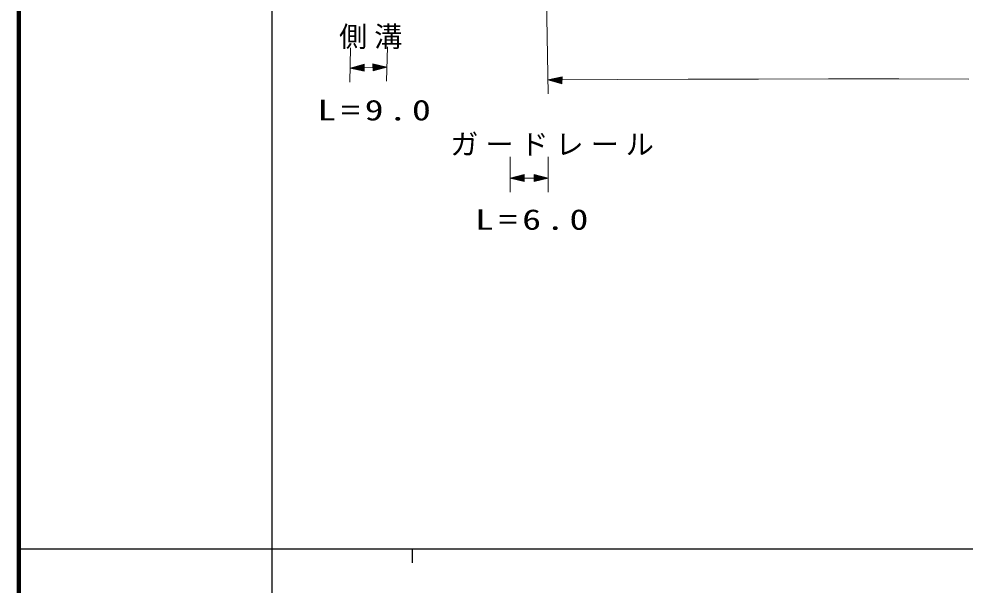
# Model space of a CAD drawing. Units: millimetres, scale not verified. Extents: x 40000 to 680000, y 20000 to 380000.
# Drawn here: x 40000 to 107364, y 202409 to 242752 of the extents above; entities that cross this region are included whole.
import ezdxf

# ---------------------------------------------------------------- set-up
doc = ezdxf.new("R2010")
doc.units = ezdxf.units.MM
doc.header["$LTSCALE"] = 1000
for name, color, linetype, lineweight in [('M-TTL', 2, 'Continuous', 140), ('M-TTL-BAND', 7, 'Continuous', 25), ('S-BGD', 1, 'Continuous', 13), ('S-BGD-HTXT', 6, 'Continuous', 13)]:
    doc.layers.add(name, color=color, linetype=linetype, lineweight=lineweight)
doc.styles.add('ＭＳ ゴシック', font='')
doc.styles.get('ＭＳ ゴシック').set_extended_font_data('MS Gothic')

msp = doc.modelspace()

# ---------------------------------------------------------------- linework, layer by layer
at = {"layer": 'M-TTL'}
msp.add_line((40000, 380000), (40000, 20000), dxfattribs=at)
at = {"layer": 'M-TTL-BAND'}
for p, q in [((58000, 370000), (58000, 20000)), ((40000, 205000), (579000, 205000)), ((68000, 205000), (68000, 204000))]:
    msp.add_line(p, q, dxfattribs=at)
at = {"layer": 'S-BGD'}
for p, q in [((63782, 239256), (64509, 239452)), ((64519, 239102), (63782, 239256)), ((63882, 239259), (64473, 239413)), ((64481, 239138), (63882, 239259)), ((63984, 239261), (64436, 239374)), ((64442, 239175), (63984, 239261)), ((64084, 239264), (64400, 239336)), ((64404, 239211), (64084, 239264)), ((64187, 239267), (64364, 239297)), ((64364, 239272), (64187, 239267)), ((64365, 239247), (64187, 239267)), ((64364, 239297), (64365, 239247)), ((64400, 239336), (64404, 239211)), ((64436, 239374), (64442, 239175)), ((64473, 239413), (64481, 239138)), ((64509, 239452), (64519, 239102)), ((65271, 239123), (65261, 239473)), ((65261, 239473), (65998, 239319)), ((65998, 239319), (65271, 239123)), ((65307, 239162), (65300, 239437)), ((65300, 239437), (65898, 239316)), ((65898, 239316), (65307, 239162)), ((65344, 239200), (65338, 239400)), ((65338, 239400), (65796, 239313)), ((65796, 239313), (65344, 239200)), ((65380, 239239), (65377, 239364)), ((65377, 239364), (65696, 239310)), ((65696, 239310), (65380, 239239)), ((65417, 239277), (65415, 239327)), ((65415, 239327), (65593, 239307)), ((65416, 239302), (65593, 239307)), ((65593, 239307), (65417, 239277)), ((77864, 238402), (78603, 238544)), ((77964, 238398), (78564, 238508)), ((78066, 238393), (78525, 238473)), ((78525, 238473), (78516, 238273)), ((78564, 238508), (78552, 238234)), ((78603, 238544), (78588, 238195)), ((78588, 238195), (77864, 238402)), ((78552, 238234), (77964, 238398)), ((78516, 238273), (78066, 238393)), ((78166, 238389), (78486, 238437)), ((78480, 238312), (78166, 238389)), ((78268, 238384), (78447, 238401)), ((78446, 238376), (78268, 238384)), ((78445, 238351), (78268, 238384)), ((78447, 238401), (78445, 238351)), ((78486, 238437), (78480, 238312)), ((75177, 231415), (75910, 231590)), ((75910, 231240), (75177, 231415)), ((75277, 231415), (75872, 231553)), ((75872, 231278), (75277, 231415)), ((75380, 231415), (75835, 231515)), ((75835, 231315), (75380, 231415)), ((75480, 231415), (75797, 231478)), ((75797, 231353), (75480, 231415)), ((75582, 231415), (75760, 231440)), ((75760, 231415), (75582, 231415)), ((75760, 231390), (75582, 231415)), ((75760, 231440), (75760, 231390)), ((75797, 231478), (75797, 231353)), ((75835, 231515), (75835, 231315)), ((75872, 231553), (75872, 231278)), ((75910, 231590), (75910, 231240)), ((76740, 231240), (76740, 231590)), ((76740, 231590), (77473, 231415)), ((77473, 231415), (76740, 231240)), ((76778, 231278), (76778, 231553)), ((76778, 231553), (77373, 231415)), ((77373, 231415), (76778, 231278)), ((76815, 231315), (76815, 231515)), ((76815, 231515), (77270, 231415)), ((77270, 231415), (76815, 231315)), ((76853, 231353), (76853, 231478)), ((76853, 231478), (77170, 231415)), ((77170, 231415), (76853, 231353)), ((76890, 231390), (76890, 231440)), ((76890, 231440), (77068, 231415)), ((76890, 231415), (77068, 231415)), ((77068, 231415), (76890, 231390))]:
    msp.add_line(p, q, dxfattribs=at)
at = {"layer": 'S-BGD-HTXT'}
for p, q in [((77116, 270811), (77676, 237411)), ((63552, 238250), (63613, 240682)), ((66239, 240757), (66178, 238325)), ((64570, 239528), (63577, 239250)), ((66203, 239325), (63577, 239250)), ((63577, 239250), (64584, 239029)), ((63680, 239253), (64546, 239490)), ((64558, 239065), (63682, 239253)), ((64546, 239490), (64558, 239065)), ((64584, 239029), (64570, 239528)), ((66203, 239325), (65196, 239546)), ((65196, 239546), (65211, 239046)), ((65211, 239046), (66203, 239325)), ((65235, 239085), (65223, 239509)), ((65223, 239509), (66098, 239322)), ((66101, 239322), (65235, 239085)), ((78669, 238616), (77659, 238411)), ((77761, 238406), (78642, 238580)), ((78642, 238580), (78624, 238156)), ((78647, 238117), (78669, 238616)), ((87655, 238455), (92647, 238470)), ((92647, 238470), (97649, 238478)), ((97649, 238478), (102641, 238477)), ((102641, 238477), (107643, 238463)), ((77659, 238411), (82652, 238434)), ((77659, 238411), (78647, 238117)), ((78624, 238156), (77764, 238406)), ((82652, 238434), (87655, 238455)), ((74983, 232921), (74965, 230415)), ((77670, 230415), (77689, 232921)), ((75972, 231665), (74972, 231415)), ((74972, 231415), (77678, 231415)), ((74972, 231415), (75972, 231165)), ((75075, 231415), (75947, 231628)), ((75947, 231203), (75077, 231415)), ((75947, 231628), (75947, 231203)), ((75972, 231165), (75972, 231665)), ((77678, 231415), (76678, 231665)), ((76678, 231665), (76678, 231165)), ((76678, 231165), (77678, 231415)), ((76703, 231203), (76703, 231628)), ((76703, 231628), (77573, 231415)), ((77575, 231415), (76703, 231203))]:
    msp.add_line(p, q, dxfattribs=at)

# ---------------------------------------------------------------- texts
at = {"layer": 'S-BGD-HTXT', "char_height": 1466, "attachment_point": 7, "style": 'ＭＳ ゴシック'}
for s, insert in [('\\T1.25;側溝', (62794, 240599)), ('\\T1.25;\\W1.35;L=9.0', (61251, 235498)), ('\\T1.25;ガードレール', (70708, 233000)), ('\\T1.25;\\W1.35;L=6.0', (72466, 227703))]:
    msp.add_mtext(s, dxfattribs=dict(at, insert=insert))

doc.saveas('drawing.dxf')
